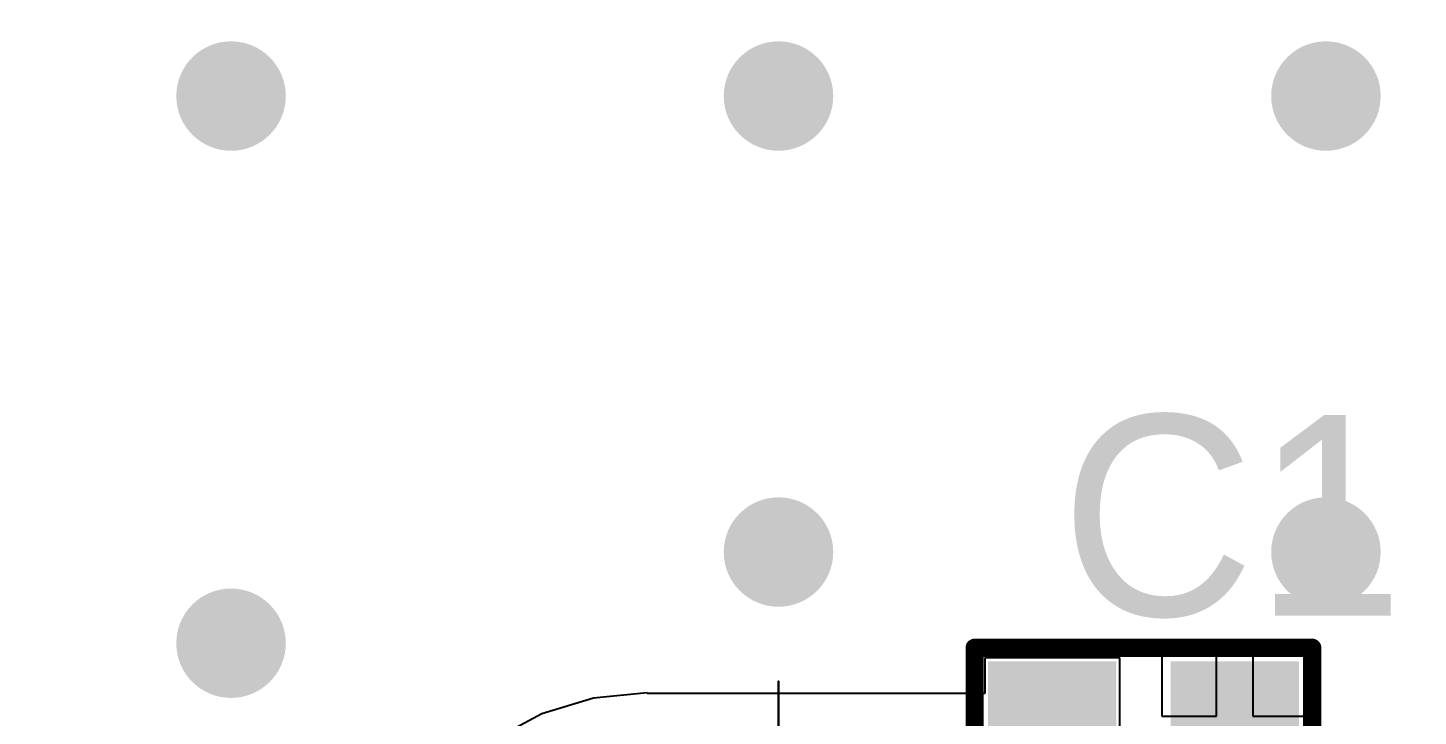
# Model space of a CAD drawing. Header units: millimetres. Extents: x -12.6 to 12.6, y -11.9 to 11.1.
# Drawn here: x -4.11 to 3.51, y 2.6 to 6.37 of the extents above; entities that cross this region are included whole.
import ezdxf

# ---------------------------------------------------------------- set-up
doc = ezdxf.new("R2010")
doc.units = ezdxf.units.MM
for name, color, linetype in [('BottomLayer', 5, 'Continuous'), ('Mechanical1', 6, 'Continuous'), ('Mechanical2', 216, 'Continuous'), ('TopLayer', 1, 'Continuous'), ('TopOverlay', 2, 'Continuous'), ('TopPaste', 8, 'Continuous'), ('TopSolder', 216, 'Continuous'), ('ViaHoleLayer', 16, 'Continuous')]:
    doc.layers.add(name, color=color, linetype=linetype)

# ---------------------------------------------------------------- blocks, each defined once
blk = doc.blocks.new('0402CAP_6')
at = {"layer": 'TopLayer'}
for points in [[(-0.75, 0.3), (-0.25, 0.3), (-0.25, -0.3), (-0.75, -0.3)], [(0.25, 0.3), (0.75, 0.3), (0.75, -0.3), (0.25, -0.3)]]:
    blk.add_hatch(color=1, dxfattribs=at).paths.add_polyline_path(points)
at = {"layer": 'TopPaste'}
for points in [[(-0.75, 0.3), (-0.25, 0.3), (-0.25, -0.3), (-0.75, -0.3)], [(0.25, 0.3), (0.75, 0.3), (0.75, -0.3), (0.25, -0.3)]]:
    blk.add_hatch(color=8, dxfattribs=at).paths.add_polyline_path(points)
at = {"layer": 'TopSolder'}
for points in [[(-0.8516, 0.4016), (-0.1484, 0.4016), (-0.1484, -0.4016), (-0.8516, -0.4016)], [(0.1484, 0.4016), (0.8516, 0.4016), (0.8516, -0.4016), (0.1484, -0.4016)]]:
    blk.add_hatch(color=216, dxfattribs=at).paths.add_polyline_path(points)
at = {"layer": 'TopOverlay', "const_width": 0.1}
for points in [[(-0.925, 0.475), (-0.925, -0.475)], [(0.925, 0.475), (-0.925, 0.475)], [(0.925, 0.475), (0.925, -0.475)], [(0.925, -0.475), (-0.925, -0.475)]]:
    blk.add_lwpolyline(points, dxfattribs=at)
at = {"layer": 'TopOverlay', "const_width": 0.05}
for points in [[(-0.95, 0.475, 1), (-0.9, 0.475, 1)], [(-0.95, 0.475, 1), (-0.9, 0.475, 1)], [(0.9, 0.475, 1), (0.95, 0.475, 1)], [(0.9, 0.475, 1), (0.95, 0.475, 1)], [(-0.95, -0.475, 1), (-0.9, -0.475, 1)], [(-0.95, -0.475, 1), (-0.9, -0.475, 1)], [(0.9, -0.475, 1), (0.95, -0.475, 1)], [(0.9, -0.475, 1), (0.95, -0.475, 1)]]:
    blk.add_lwpolyline(points, format="xyb", close=True, dxfattribs=at)

msp = doc.modelspace()

# ---------------------------------------------------------------- hatches: boundary and pattern name
at = {"layer": 'BottomLayer'}
h = msp.add_hatch(color=5, dxfattribs=at)
edge = h.paths.add_edge_path()
edge.add_arc((-3, 6), 0.3, 0, 360)
h = msp.add_hatch(color=5, dxfattribs=at)
edge = h.paths.add_edge_path()
edge.add_arc((0, 6), 0.3, 0, 360)
h = msp.add_hatch(color=5, dxfattribs=at)
edge = h.paths.add_edge_path()
edge.add_arc((3, 6), 0.3, 0, 360)
h = msp.add_hatch(color=5, dxfattribs=at)
edge = h.paths.add_edge_path()
edge.add_arc((0, 3.5), 0.3, 0, 360)
h = msp.add_hatch(color=5, dxfattribs=at)
edge = h.paths.add_edge_path()
edge.add_arc((3, 3.5), 0.3, 0, 360)
h = msp.add_hatch(color=5, dxfattribs=at)
edge = h.paths.add_edge_path()
edge.add_arc((-3, 3), 0.3, 0, 360)
at = {"layer": 'TopLayer'}
h = msp.add_hatch(color=1, dxfattribs=at)
edge = h.paths.add_edge_path()
edge.add_arc((-3, 6), 0.3, 0, 360)
h = msp.add_hatch(color=1, dxfattribs=at)
edge = h.paths.add_edge_path()
edge.add_arc((0, 6), 0.3, 0, 360)
h = msp.add_hatch(color=1, dxfattribs=at)
edge = h.paths.add_edge_path()
edge.add_arc((3, 6), 0.3, 0, 360)
h = msp.add_hatch(color=1, dxfattribs=at)
edge = h.paths.add_edge_path()
edge.add_arc((0, 3.5), 0.3, 0, 360)
h = msp.add_hatch(color=1, dxfattribs=at)
edge = h.paths.add_edge_path()
edge.add_arc((3, 3.5), 0.3, 0, 360)
h = msp.add_hatch(color=1, dxfattribs=at)
edge = h.paths.add_edge_path()
edge.add_arc((-3, 3), 0.3, 0, 360)
at = {"layer": 'ViaHoleLayer'}
h = msp.add_hatch(color=16, dxfattribs=at)
edge = h.paths.add_edge_path()
edge.add_arc((-3, 6), 0.15, 0, 360)
h = msp.add_hatch(color=16, dxfattribs=at)
edge = h.paths.add_edge_path()
edge.add_arc((0, 6), 0.15, 0, 360)
h = msp.add_hatch(color=16, dxfattribs=at)
edge = h.paths.add_edge_path()
edge.add_arc((3, 6), 0.15, 0, 360)
h = msp.add_hatch(color=16, dxfattribs=at)
edge = h.paths.add_edge_path()
edge.add_arc((0, 3.5), 0.15, 0, 360)
h = msp.add_hatch(color=16, dxfattribs=at)
edge = h.paths.add_edge_path()
edge.add_arc((3, 3.5), 0.15, 0, 360)
h = msp.add_hatch(color=16, dxfattribs=at)
edge = h.paths.add_edge_path()
edge.add_arc((-3, 3), 0.15, 0, 360)

# ---------------------------------------------------------------- linework, layer by layer
at = {"layer": 'Mechanical1', "const_width": 0.1}
msp.add_lwpolyline([(-10.8839, 1.5937, -0.864236), (10.8839, 1.5937)], format="xyb", dxfattribs=at)
at = {"layer": 'Mechanical2', "const_width": 0.0127}
msp.add_lwpolyline([(0, 2.54), (0, 2.79)], dxfattribs=at)
at = {"layer": 'Mechanical2', "const_width": 0.00635}
msp.add_lwpolyline([(-0.0032, 2.79, 1), (0.0032, 2.79, 1)], format="xyb", close=True, dxfattribs=at)
at = {"layer": 'TopLayer'}
for p, q in [((1.87, 2.92), (1.13, 2.92)), ((1.13, 2.92), (1.13, 2.7243)), ((1.87, 2.08), (1.87, 2.92)), ((2.4, 2.95), (2.1, 2.95)), ((2.1, 2.95), (2.1, 2.6)), ((2.4, 2.6), (2.4, 2.95)), ((2.9, 2.95), (2.6, 2.95)), ((2.6, 2.95), (2.6, 2.6)), ((2.9, 2.6), (2.9, 2.95)), ((-1.0138, 2.6983), (-1.2966, 2.6125)), ((-0.7197, 2.7273), (-1.0138, 2.6983)), ((-0.7197, 2.7243), (-0.7197, 2.7273)), ((1.13, 2.7243), (-0.7197, 2.7243)), ((-1.2966, 2.6125), (-1.5572, 2.4732)), ((2.1, 2.6), (2.4, 2.6)), ((2.6, 2.6), (2.9, 2.6))]:
    msp.add_line(p, q, dxfattribs=at)

# ---------------------------------------------------------------- block references
at = {"rotation": 180}
msp.add_blockref('0402CAP_6', (2, 2.5), dxfattribs=at)

# ---------------------------------------------------------------- texts
at = {"layer": 'TopOverlay'}
msp.add_text('C1', height=1.1, dxfattribs=at).set_placement((1.5466, 3.1508))

doc.saveas('drawing.dxf')
